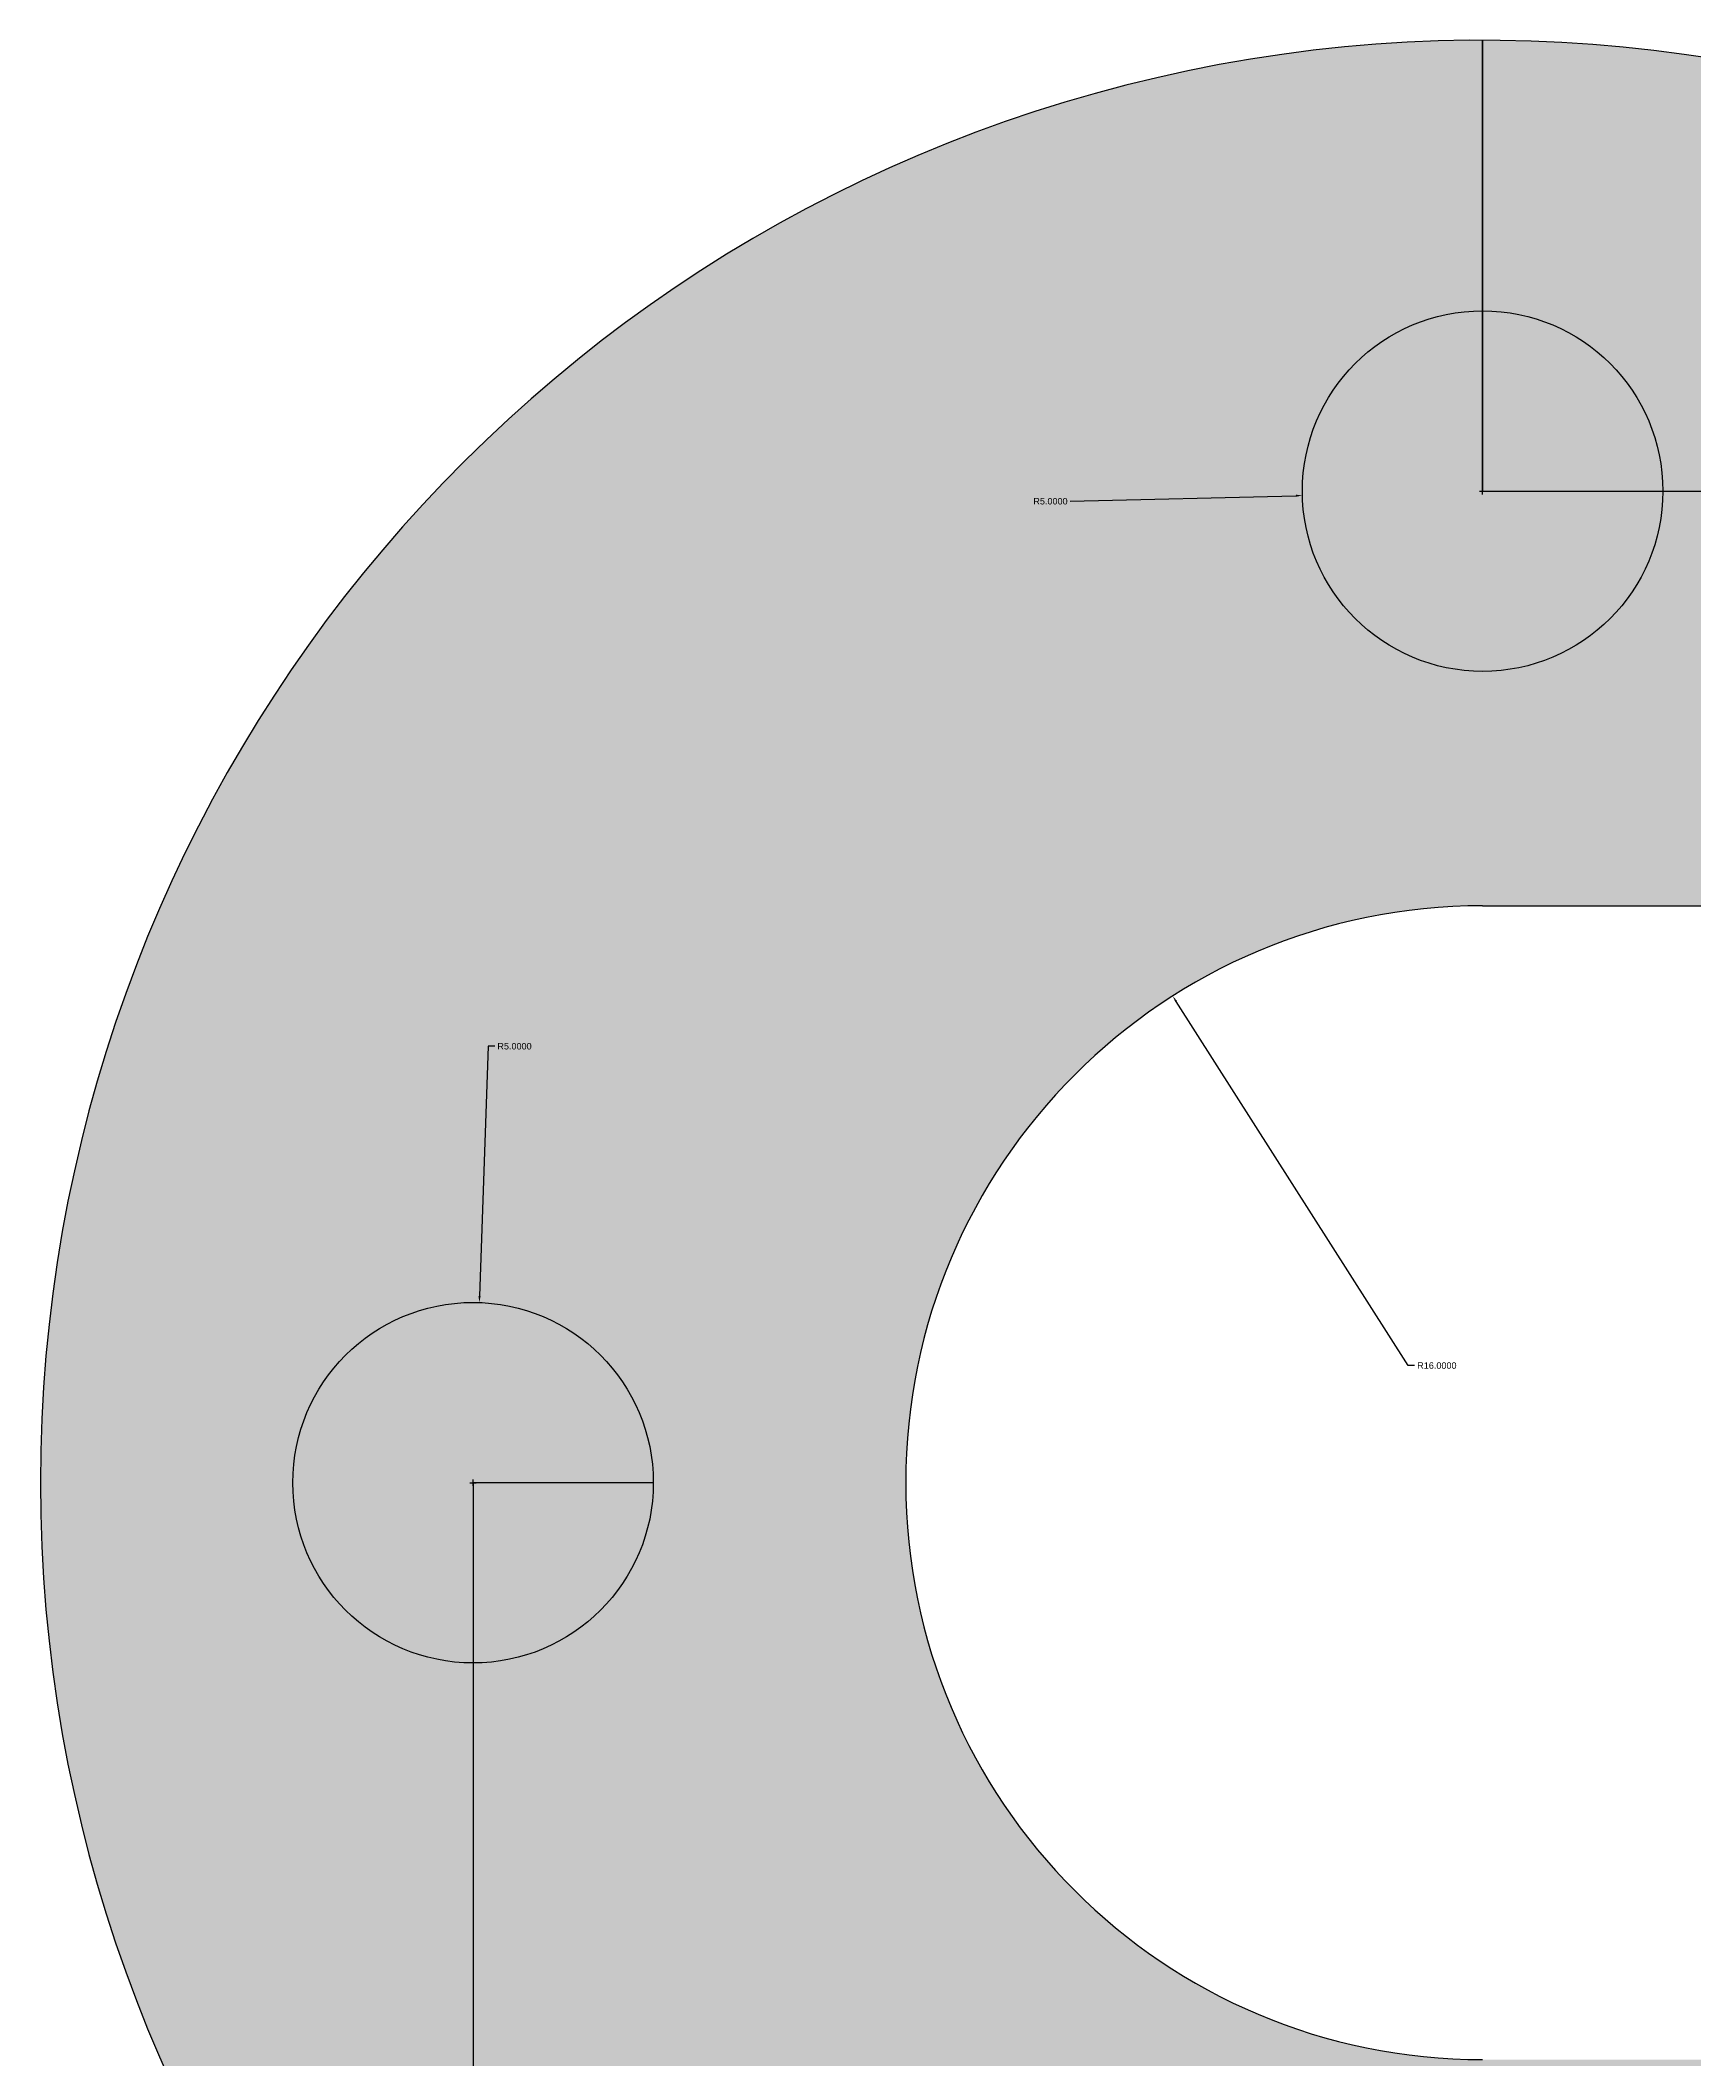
# Model space of a CAD drawing. Header units: inches. Extents: x 34 to 355, y -38 to 174.
# Drawn here: x 130.3 to 176.2, y -4.9 to 51.1 of the extents above; entities that cross this region are included whole.
import ezdxf

# ---------------------------------------------------------------- set-up
doc = ezdxf.new("R2010")
doc.units = ezdxf.units.IN
doc.header["$MEASUREMENT"] = 0
doc.layers.get('Defpoints').update_dxf_attribs({"color": 10})
doc.styles.get("Standard").update_dxf_attribs({"font": 'arial.ttf'})
doc.dimstyles.get("Standard").update_dxf_attribs({"dimtxt": 0.18, "dimasz": 0.18, "dimexe": 0.18, "dimexo": 0.0625, "dimgap": 0.09, "dimtad": 0, "dimtih": 1, "dimtoh": 1, "dimdec": 4, "dimzin": 0, "dimdsep": 46, "dimtxsty": 'Standard', "dimcen": 0.09, "dimadec": 0, "dimazin": 0, "dimtfac": 1, "dimtdec": 4, "dimtofl": 0, "dimtmove": 0, "dimatfit": 3, "dimfxl": 1, "dimtolj": 1, "dimtzin": 0, "dimarcsym": 0})

# ---------------------------------------------------------------- blocks, each defined once
blk = doc.blocks.new('*D7')
at = {"color": 0, "lineweight": -2, "transparency": 16777216}
for p, q in [((168.216, 14.304), (161.786, 24.4)), ((168.396, 14.304), (168.216, 14.304))]:
    blk.add_line(p, q, dxfattribs=at)
at = {"color": 0, "transparency": 16777216}
blk.add_solid([(161.811, 24.416), (161.761, 24.384), (161.689, 24.552)], dxfattribs=at)
at = {"layer": 'Defpoints', "color": 0, "transparency": 16777216}
for p in [(161.689, 24.552), (170.284, 11.057)]:
    blk.add_point(p, dxfattribs=at)
at = {"color": 0, "transparency": 16777216, "insert": (169.016, 14.304), "char_height": 0.18, "attachment_point": 5}
blk.add_mtext('\\A1;R16.0000', dxfattribs=at)
blk = doc.blocks.new('*D8')
at = {"color": 0, "lineweight": -2, "transparency": 16777216}
for p, q in [((170.284, 38.467), (170.284, 38.647)), ((158.849, 38.275), (165.106, 38.429)), ((170.194, 38.557), (170.374, 38.557))]:
    blk.add_line(p, q, dxfattribs=at)
at = {"color": 0, "transparency": 16777216}
blk.add_solid([(165.105, 38.459), (165.107, 38.399), (165.286, 38.434)], dxfattribs=at)
at = {"layer": 'Defpoints', "color": 0, "transparency": 16777216}
for p in [(165.286, 38.434), (170.284, 38.557)]:
    blk.add_point(p, dxfattribs=at)
at = {"color": 0, "transparency": 16777216, "insert": (158.299, 38.275), "char_height": 0.18, "attachment_point": 5}
blk.add_mtext('\\A1;R5.0000', dxfattribs=at)
blk = doc.blocks.new('*D9')
at = {"color": 0, "lineweight": -2, "transparency": 16777216}
for p, q in [((142.705, 23.16), (142.464, 16.234)), ((142.885, 23.16), (142.705, 23.16)), ((142.194, 11.057), (142.374, 11.057)), ((142.284, 10.967), (142.284, 11.147))]:
    blk.add_line(p, q, dxfattribs=at)
at = {"color": 0, "transparency": 16777216}
blk.add_solid([(142.434, 16.235), (142.494, 16.233), (142.458, 16.054)], dxfattribs=at)
at = {"layer": 'Defpoints', "color": 0, "transparency": 16777216}
for p in [(142.458, 16.054), (142.284, 11.057)]:
    blk.add_point(p, dxfattribs=at)
at = {"color": 0, "transparency": 16777216, "insert": (143.434, 23.16), "char_height": 0.18, "attachment_point": 5}
blk.add_mtext('\\A1;R5.0000', dxfattribs=at)

msp = doc.modelspace()

# ---------------------------------------------------------------- hatches: boundary and pattern name
at = {"true_color": 0x999b37}
h = msp.add_hatch(color=55, dxfattribs=at)
h.dxf.hatch_style = 1
h.paths.add_polyline_path([(199.33157, 38.55671), (175.2842, 38.55671, -1), (165.2842, 38.55671, -0.41421356), (170.2842, 43.55671), (170.2842, 51.05671, 0.67180109), (142.2842, -17.509), (142.2842, 6.05671, -0.41421356), (137.2842, 11.05671, -1), (147.2842, 11.05671, -0.41421356), (142.2842, 6.05671), (142.2842, -17.509, 0.19631457), (170.2842, -28.94329), (170.2842, -21.44329, -0.41421356), (165.2842, -16.44329, -1), (175.2842, -16.44329), (199.33157, -16.44329, 0.08684835), (206.94481, -4.94329), (170.2842, -4.94329, -1), (170.2842, 27.05671), (206.94481, 27.05671, 0.08684835)])
h.paths.add_polyline_path([(199.33157, -16.44329), (175.2842, -16.44329, -0.41421356), (170.2842, -21.44329), (170.2842, -28.94329, 0.20603212)])
h.paths.add_polyline_path([(170.2842, 51.05671), (170.2842, 43.55671, -0.41421356), (175.2842, 38.55671), (199.33157, 38.55671, 0.20603212)], flags=17)
at = {"true_color": 0x2776bb}
h = msp.add_hatch(color=152, dxfattribs=at)
h.dxf.hatch_style = 1
h.paths.add_polyline_path([(175.2842, 38.55671), (170.2842, 38.55671), (170.2842, 43.55671, 0.41421356), (165.2842, 38.55671, 1)])
h.paths.add_polyline_path([(170.2842, 43.55671), (170.2842, 38.55671), (175.2842, 38.55671, 0.41421356)], flags=17)
h.paths.add_polyline_path([(137.2842, 11.05671, 0.41421356), (142.2842, 6.05671), (142.2842, 11.05671), (147.2842, 11.05671, 1)])
h.paths.add_polyline_path([(147.2842, 11.05671), (142.2842, 11.05671), (142.2842, 6.05671, 0.41421356)], flags=17)
h.paths.add_polyline_path([(165.2842, -16.44329, 0.41421356), (170.2842, -21.44329), (170.2842, -16.44329), (175.2842, -16.44329, 1)])
h.paths.add_polyline_path([(175.2842, -16.44329), (170.2842, -16.44329), (170.2842, -21.44329, 0.41421356)], flags=17)

# ---------------------------------------------------------------- linework, layer by layer
for p, q in [((170.2842, 38.55671), (170.2842, 51.05671)), ((170.2842, 51.05671), (170.2842, 38.55671)), ((170.2842, 51.05671), (170.2842, 38.55671)), ((170.2842, 38.55671), (214.82505, 38.55671)), ((170.2842, 27.05671), (206.94481, 27.05671)), ((142.2842, 11.05671), (142.2842, -19.68194)), ((147.2842, 11.05671), (142.2842, 11.05671))]:
    msp.add_line(p, q)
for centre in [(170.2842, 38.55671), (142.2842, 11.05671)]:
    msp.add_circle(centre, 5)
for radius, start, end in [(40, 23.578178, 336.421822), (16, 90, 270)]:
    msp.add_arc((170.2842, 11.05671), radius, start, end)

# ---------------------------------------------------------------- dimensions: what is measured, and where the dimension line sits
at = {"color": 18, "true_color": 0x000000}
for center, mpoint, picture, middle in [((170.2842, 38.55671), (165.28571, 38.43365), '*D8', (158.84854, 38.27517)), ((170.2842, 11.05671), (161.68932, 24.55219), '*D7', (169.01577, 14.30353)), ((142.2842, 11.05671), (142.45782, 16.0537), '*D9', (143.43418, 23.15982))]:
    dim = msp.add_radius_dim(center=center, mpoint=mpoint, dimstyle='Standard', dxfattribs=at)
    dim.commit()
    dim.dimension.update_dxf_attribs({"geometry": picture, "text_midpoint": middle, "dimtype": 164})

doc.saveas('drawing.dxf')
